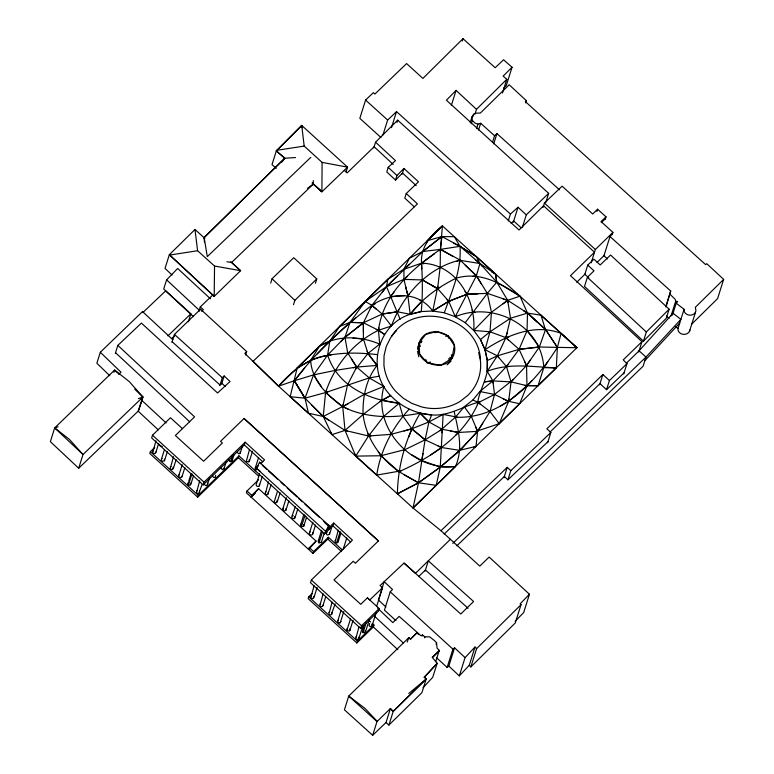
<?xml version="1.0" encoding="UTF-8"?>
<svg xmlns="http://www.w3.org/2000/svg" width="774" height="774" viewBox="0 0 774 774"><rect width="100%" height="100%" fill="white"/><g stroke="black" fill="none" stroke-linecap="round" stroke-linejoin="round"><path stroke-width="1.16" d="M363.393 332.21L363.422 322.758L371.907 305.324L386.545 286.67L397.294 275.95M480.48 401.677C463.965 405.624 449.268 416.48 431.602 414.922C416.093 413.829 401.251 406.931 390.638 395.533C366.015 370.901 376.686 324.741 410.191 314.302L407.821 295.31L403.902 279.366L403.98 269.12L409.369 258.235L422.691 251.54L441.954 236.563L454.309 236.689L459.998 246.326L479.919 263.508L495.495 273.977L496.782 282.142L507.657 300.312L510.501 318.23L505.906 337.648L497.363 355.837L487.223 371.336L492.864 380.895L493.067 383.14M214.243 296.345L169.342 254.694L214.205 296.384L214.533 266.033L197.593 250.737L194.99 229.491L169.332 254.723L165.007 268.443L172.051 274.983M523.476 310.703L527.5 313.093L541.026 315.212L561.121 333.391L557.377 347.381L556.322 367.834C533.189 367.07 509.602 362.493 487.223 371.336L487.33 360.491L485.027 349.722L480.451 339.563L473.736 330.43L465.222 322.69L455.247 316.711L444.276 312.773L432.772 311.022L421.24 311.545L410.191 314.292L397.517 311.796L382.211 314.031L363.422 322.758L344.943 337.329L327.625 355.043L313.538 374.877L304.888 398.504M487.223 371.336L487.33 360.491L485.027 349.722L480.451 339.563L490 331.785L510.501 318.23L527.5 313.093L545.564 329.463L557.377 347.381L576.901 347.71L413.026 508.005L278.524 386.168L244.807 353.408L246.683 351.58L200.563 309.194L174.45 334.407L171.925 342.408M497.111 424.636L499.249 423.668L508.634 401.329L511.043 381.892L506.448 366.537L497.363 355.837L485.027 349.722C506.98 335.142 534.931 323.222 561.121 333.391L576.901 347.71L442.428 225.911C430.75 235.132 420.398 247.351 421.54 263.17C422.507 279.269 422.807 295.465 421.24 311.545L410.191 314.302C422.236 298.532 438.548 286.854 456.234 278.147C480.161 271.142 500.701 283.313 520.002 296.181L527.5 313.093L536.914 321.82M295.513 157.567L284.793 158.225L276.328 150.901L301.725 125.427L347.574 167.155L321.887 191.826L322.11 162.395L304.192 146.083L301.725 125.427L276.328 150.901L272.003 164.62L276.241 168.287M329.124 420.495L323.242 416.489L304.985 398.184L294.372 380.779C316.16 351.87 343.085 327.063 371.907 305.314C391.402 292.388 417.67 290.656 432.772 311.022L448.756 301.279L467.157 294.159L487.33 293.356L507.657 300.312L527.5 313.093L527.055 330.682L519.083 349.335L506.448 366.537L492.864 380.905L479.851 391.509L472.953 399.926L464.274 406.737L455.393 417.205L440.174 430.615M457.647 417.254L443.134 414.4L440.261 467.07L436.197 485.337L418.492 482.792L404.076 474.82M440.319 251.724L442.428 225.902L278.524 386.168L253.079 361.284L321.703 296.452L417.428 203.843L406.224 193.548L418.492 181.793L403.941 168.461L396.965 175.505L395.514 180.081L386.758 171.925L388.2 167.348L395.485 160.624L375.554 142.193L397.681 120.144L519.044 229.994L543.551 205.778L594.509 252.227L570.486 275.679L641.956 341.673L638.714 351.967M441.983 432.83L442.128 429.251L428.912 421.965L420.118 413.171C394.45 418.212 366.576 418.84 342.737 406.679C327.305 395.524 311.758 380.556 310.655 360.374L319.498 346.113C337.851 334.871 360.365 335.945 379.705 344.101L378.457 330.295L378.989 327.953M482.763 423.185L477.587 431.35L459.979 450.245L440.213 467.206L418.492 482.792L397.41 493.841C397.836 465.551 405.769 437.542 420.118 413.171L431.602 414.922L428.912 421.965L425.081 439.855L421.753 460.946M437.842 286.235L432.772 311.022L448.746 301.289L467.157 294.159L477.771 293.927M473.765 447.256L476.01 446.395L477.587 431.35L490.01 411.545L494.538 394.459L492.864 380.895M508.886 398.958L508.634 401.329L500.294 406.05M417.796 349.151L418.212 345.881M422.053 341.199L419.073 343.134C412.397 364.999 449.955 374.984 454.483 352.209C458.343 331.814 425.216 323.174 419.073 343.134L419.634 354.047L427.084 362.745L440.754 365.367L451.968 358.285L454.319 345.581L448.078 335.848L436.933 331.514L425.623 334.426L419.073 343.134L420.408 346.404M477.394 404.647C478.535 392.892 485.046 382.946 487.223 371.336M454.183 411.642C458.198 429.647 463.471 448.833 455.412 466.529C413.064 471.511 371.907 428.97 383.923 386.381L369.237 377.915L356.688 367.06L351.619 359.31M515.126 621.329L523.679 612.544L529.445 594.248L489.139 557.057L479.793 566.123L440.977 530.722L413.026 508.005L418.492 482.792L422.933 453.467M409.282 264.244L403.98 269.129L387.774 279.337L339.641 326.435L329.763 341.324L327.625 355.043C337.793 386.294 368.676 400.013 399.152 403.254L402.867 416.015L411.816 428.786L415.299 431.892M387.784 279.317L386.545 286.69L422.691 251.54L441.954 236.563L459.998 246.335L476.329 256.62L495.495 273.977L496.782 282.142L487.33 293.356L465.222 322.69M666.095 306.717L670.7 291.005L609.999 236.534L612.331 234.203M343.23 404.396L342.698 406.805L325.573 392.553L304.985 398.184L290.153 396.704L297.177 367.969L319.498 346.113L329.714 341.469L350.003 322.39L355.672 318.075M376.735 475.091C380.402 450.536 392.428 427.442 409.117 409.214M453.574 243.046L459.998 246.335C461.701 269.478 452.016 291.44 444.276 312.773M459.379 263.634L460.162 260.093L440.387 249.383L422.691 251.54M325.486 392.824L325.573 392.553C334.31 365.957 353.06 342.572 378.457 330.304C383.072 294.323 412 268.626 440.396 249.373L459.998 246.335L476.32 256.62L479.919 263.508L482.173 266.179M249.509 449.433L246.306 461.343L248.686 462.01L249.267 459.843M303.95 514.188L300.515 525.294L301.396 526.726L303.747 526.185L306.63 517.042M508.479 340.183L505.906 337.648L506.999 332.975M155.951 440.774L152.749 452.684A1.751 1.616 17.5 0 0 155.119 453.351L155.942 451.977M199.711 480.702L196.509 492.612A1.751 1.616 17.5 0 0 198.879 493.28L202.024 484.698M268.501 481.921L265.298 493.822A1.751 1.616 17.5 0 0 267.678 494.489L271.181 484.766M268.297 493.918L268.259 492.303M295.349 506.709L291.846 516.461L291.885 518.077L294.255 518.715L294.836 516.529M303.747 526.185L303.698 524.569M314.06 585.763L310.867 597.692A1.751 1.616 17.5 0 0 313.238 598.36L313.818 596.174M332.104 602.133L328.902 614.043A1.751 1.616 17.5 0 0 331.272 614.711L335.142 603.846M331.901 614.13L331.862 612.515M341.024 621.561L339.341 623.147L337.599 621.474L341.053 610.357M359.001 626.746L355.798 638.647A1.751 1.616 17.5 0 0 358.168 639.314L358.749 637.128M369.624 623.496L369.043 625.692A1.751 1.616 17.5 0 0 371.414 626.36L371.994 624.163M164.34 449.936L161.244 459.901L162.124 461.333L164.475 460.791L167.358 451.648M236.999 452.219L238.769 453.893L240.23 453.138L240.211 451.494M338.277 530.209L335.026 542.119L337.406 542.787L338.006 540.591M164.475 460.791L164.456 459.176M173.482 456.728L170.241 468.667A1.751 1.616 17.5 0 0 172.612 469.334L173.192 467.138M199.508 492.699L199.46 491.084M220.677 468.038L222.428 469.712L224.131 468.125M277.324 491.683L274.219 501.881A1.751 1.616 17.5 0 0 276.589 502.549L277.169 500.362M321.607 530.316L318.133 541.403L318.994 542.835L321.345 542.313L324.238 533.17M327.092 532.183L326.222 533.567L327.112 534.998L329.463 534.476L329.434 532.831M323.097 593.9L319.846 605.819A1.751 1.616 17.5 0 0 322.226 606.487L323.068 605.104M346.829 628.807L346.849 630.452L349.219 631.1A1.751 1.616 17.5 0 0 349.829 628.904M363.78 625.963L362.377 632.155L364.748 632.822L365.338 630.626M485.027 349.722L490 331.785L491.451 312.28L487.33 293.356L476.407 275.805L460.162 260.093C427.451 267.552 402.741 295.339 391.412 325.999L378.457 330.295L376.241 329.453M344.856 337.599L350.003 322.39L365.202 301.425L386.545 286.67L403.902 279.375L422.343 279.946L437.6 288.596L448.756 301.279L455.247 316.701L476.407 275.805L479.919 263.518L475.352 259.735M209.657 478.216L206.997 485.337A1.751 1.616 17.5 0 1 204.626 484.669L204.384 483.856M234.087 454.512L232.045 461.062L229.685 461.556L229.046 459.35M258.545 457.589L255.062 468.705L255.952 470.137M670.013 294.284L675.112 299.238L675.692 301.202L677.685 301.55L676.195 303.195L684.061 309.3L678.005 328.505L678.14 330.779C680.23 335.229 686.702 335.674 689.431 331.582L689.895 329.985M689.431 331.582L695.952 310.771L695.333 307.317L723.651 279.385L706.749 263.673L705.656 264.65L525.352 101.597L526.349 100.678L509.176 84.763L480.373 113.033L476.542 113.13L473.707 114.175L471.976 116.893L470.195 122.544M188.363 482.396L187.521 483.798L188.372 485.211L190.123 485.259L190.733 483.063M285.964 508.441A1.751 1.616 17.5 0 1 285.364 510.637A1.751 1.616 17.5 0 1 282.984 509.969L283.594 507.773M321.345 542.313L321.597 541.51M58.069 426.745L54.673 427.925L50.349 441.654L78.687 468.241L138.604 410.733L142.929 397.014L129.355 381.688L114.629 370.03L54.673 427.925L83.011 454.522L78.687 468.241M172.757 339.66L142.503 311.574L100.32 352.257L96.856 363.229L109.782 375.7M115.316 353.379L117.841 345.378L141.4 323.077L217.581 392.989L230.052 381.514L224.16 375.971L222.312 377.683L219.787 385.684M113.904 372.313L114.629 370.03L118.054 373.3M210.422 298.774L177.672 268.481L166.603 279.83L163.72 288.973L193.384 316.605M158.283 429.87L138.149 411.158L142.058 399.752M204.471 242.446L204.133 237.502L284.793 158.225L276.328 150.901M182.432 428.651L170.464 417.747L152.507 435.211L151.646 437.949L203.175 484.901L244.313 444.944L245.184 442.196L264.553 459.853L260.577 463.742M188.343 321.81L190.859 313.809L165.684 290.86L142.784 312.599M154.703 447.449L150.369 451.658L149.788 453.487L197.718 497.16L238.392 457.676L238.963 455.847L324.519 533.866L332.849 525.769L333.71 523.031L352.422 540.107L311.361 579.987L310.49 582.725L360.684 628.469L378.312 611.315L379.183 608.577L367.398 597.828L360.742 604.31L334 579.919L353.215 561.247L355.411 563.24L378.418 540.929L244.071 418.473L220.532 441.315L222.39 442.999L203.601 461.246L175.359 435.51L194.564 416.876L117.841 345.378M198.85 311.467L200.292 306.901L212.753 295.02L214.205 296.384L240.608 270.687L231.59 262.483L226.908 261.786M155.738 452.771L158.631 443.628M173.241 468.754L176.124 459.611M178.968 475.013L182.209 464.719M181.987 476.726L184.87 467.573M188.721 481.254L190.878 474.394M188.372 485.211L191.981 473.775M221.635 383.981L224.16 375.971M190.723 484.688L193.606 475.546M197.718 497.16L198.289 495.331L238.963 455.847M203.175 484.901L204.036 482.163L245.184 442.196M245.6 355.005L246.683 351.58M270.687 283.1L272.061 278.756L293.733 257.713L316.769 278.911L315.405 283.255M223.909 468.928L226.076 462.068M230.555 461.826L232.355 456.109M240.23 453.138L242.397 446.279M293.491 304.695L294.855 300.351L316.769 278.911M249.315 461.449L252.556 451.165M503.855 87.965L506.273 85.546L512.04 67.261L503.564 59.772L495.176 67.725L462.997 38.7L422.885 78.426L406.602 63.565L374.887 94.07L373.416 92.609L365.599 100.049L359.823 118.345L380.992 137.54M346.133 171.731L347.574 167.155L322.11 162.395M258.497 479.832L246.993 490.997L246.413 492.825L313.044 553.429L327.808 539.081L328.389 537.253L342.147 549.782M255.294 470.766L259.522 462.223L328.737 525.314L329.772 526.813L328.902 529.58M255.439 492.98L251.144 497.15L251.724 495.321L258.593 488.655L316.053 541.103L308.71 549.501L309.281 547.673L316.073 541.065M259.58 473.814L256.088 484.911L256.978 486.343L258.7 486.391A1.751 1.616 17.5 0 0 259.309 484.195M259.329 485.82L262.212 476.668M373.755 147.911L375.554 142.193M310.577 360.607L310.655 360.374C331.698 352.073 354.985 352.044 377.17 354.598M382.956 134.908L387.648 120.047L396.53 111.62L510.434 214.069L508.276 220.929M391.489 127.633L396.53 111.62M277.218 501.978L280.101 492.825M396.965 122.437L397.681 120.144M282.723 509.147L286.332 497.721M285.983 510.056L288.866 500.913M402.141 174.179L403.941 168.461M294.884 518.145L297.767 508.992M347.816 353.486L344.943 337.319L363.422 322.758L378.457 330.295L384.523 334.436L378.457 330.295M406.224 193.548L404.783 198.125L414.254 206.832M301.396 526.726L305.004 515.3M363.364 339.293L363.422 322.758L350.003 322.39L339.641 326.435M462.281 40.983L462.997 38.7M309.59 532.541L312.841 522.256M312.609 534.254L315.492 525.111M451.397 105.245L456.079 90.384L476.484 109.328L475.043 113.904M313.044 553.429L313.615 551.601L328.389 537.253M403.912 269.352L421.54 263.17L434.688 253.669M318.994 542.835L322.603 531.409M403.805 279.695L407.376 276.308M324.519 533.866L328.737 525.314M312.174 593.484L308.749 596.822L308.168 598.65L356.853 642.981L373.407 626.863L373.987 625.034L372.304 623.505M329.463 534.476L331.988 526.475M407.753 295.542L409.465 293.704M313.867 597.789L317.108 587.495M336.564 542.99L340.173 531.564M338.035 542.235L340.918 533.083M472.991 116.439L473.707 114.175M471.221 123.811L472.285 120.415L471.976 116.893M322.845 605.907L325.728 596.764M343.521 548.244L346.771 537.949M476.532 128.648L477.955 124.13L480.683 123.269L494.576 135.75L492.438 142.522M440.319 249.605L441.954 236.554L427.374 240.646L426.522 242.726M478.545 130.042L480.683 123.269M502.461 93.035L506.796 79.316L503.148 76.104L512.04 67.261M340.212 622.954L343.811 611.528M493.735 143.8L496.937 133.621L559.496 189.804M460.085 260.325L479.919 263.518L496.773 282.142L520.002 296.181L507.657 300.312L491.451 312.28L473.736 330.43L489.99 331.794L505.906 337.648L519.083 349.335L526.543 365.512L526.968 385.742L519.635 403.718L499.249 423.668L475.294 431.679M346.849 630.452L350.458 619.016M403.893 450.178L425.081 439.855L442.128 429.251L458.605 432.463L477.587 431.35L471.463 416.664L464.274 406.737M398.929 471.966L399.016 471.695C431.253 457.444 464.081 436.188 478.371 402.586L494.538 394.459L513.559 379.366M349.848 630.52L353.089 620.226M525.643 102.932L526.349 100.678M360.684 628.469L361.555 625.721L379.183 608.577M356.853 642.981L357.433 641.153L373.987 625.034M358.797 638.744L362.764 626.166M363.025 632.784L366.276 622.499M365.376 632.242L369.343 619.664M376.764 606.003L382.53 587.708L380.063 585.531L404.018 563.075L415.474 573.321L450.458 539.265M372.042 625.779L376.367 612.06M385.916 606.98L378.409 599.966L384.175 581.671L392.524 589.469L390.212 591.82L384.446 610.115L395.92 620.603M513.326 222.157L518.009 207.287L526.301 214.824L522.344 227.401M390.464 708.462L386.033 722.51L388.896 725.083L393.221 711.364L390.464 708.462L376.996 721.581L348.735 696.068L344.411 709.797L372.671 735.3L377.112 721.233L364.922 708.336L348.735 696.068L408.846 637.65L410.51 639.189L408.846 637.65L407.143 642.12M425.081 571.125L428.322 560.831L473.591 601.514L460.772 614.005L404.018 563.075M543.019 207.461L544.412 203.04L562.108 186.166L592.691 213.992L597.605 209.222L606.042 216.855L605.345 219.071M545.776 202.488L548.66 193.345L446.404 100.214L456.079 90.384M410.51 639.189L417.051 632.706L421.153 635.851L422.411 634.912L424.916 636.886L429.57 636.809L434.562 640.649L436.546 642.778L437.068 648.08L439.245 650.392L435.694 661.654M422.411 634.912L422.604 635.976M424.607 637.853L424.916 636.886M487.33 360.491L497.363 355.837L519.083 349.335L539.362 347.004L557.377 347.381C535.356 382.695 500.381 419.324 455.393 417.205M388.896 725.083L421.888 692.701L426.222 678.962L424.287 677.134L437.165 663.27L432.173 657.281L439.245 650.392M436.043 644.365L436.546 642.778M437.165 663.27L432.734 677.308L423.097 687.651M545.476 329.743L541.026 315.221M503.971 477.645L507.222 467.351L510.801 470.66L507.918 479.812L504.338 476.494L444.199 534.031M436.546 657.745L447.14 667.43L452.906 649.144L454.59 647.799L465.068 657.61L459.301 675.896L448.823 666.085L454.59 647.799M596.899 211.437L597.605 209.222M561.102 333.43L576.901 347.71M587.737 265.105L594.006 270.842L587.389 277.276L584.505 286.419L643.446 341.15L666.25 318.327L669.133 309.184L610.57 255.014L600.198 264.979L593.919 259.174L587.737 265.105L584.854 274.248L588.772 277.837M591.191 262.773L595.38 249.489L612.911 232.374L601.011 221.528L606.042 216.855M469.257 665.311L475.023 647.016L476.61 648.641L470.834 666.936L469.257 665.311L459.301 675.896M609.999 236.534L603.943 255.749L607.513 258.951M612.215 234.59L612.911 232.374M547.624 442.757L550.865 432.473L546.841 428.796L602.878 374.49L609.419 380.547L606.535 389.69L599.995 383.633L549.995 432.095M529.445 594.248L520.118 603.836L521.057 604.639L515.291 622.935L470.834 666.936M599.637 384.775L602.878 374.49M623.728 373.939L626.979 363.645L623.215 359.91L641.956 341.673M643.446 341.15L646.329 332.007L669.133 309.184M665.708 306.823L670.7 291.005M671.058 315.889L675.692 301.202M672.451 315.086L676.195 303.195M723.651 279.385L717.595 298.6L691.85 323.987M408.885 436.7L411.816 428.786L428.912 421.965L443.134 414.4M326.531 390.377L325.573 392.553L323.242 416.489L332.017 434.62L345.03 430.402L363.074 414.516L381.863 400.158L390.638 395.533L380.015 401.696M370.359 308.565L371.907 305.324L375.109 303.959M355.634 369.169L367.96 353.466L379.705 344.101M367.157 351.222L367.96 353.466L377.044 365.444L356.688 367.06L347.565 384.813L342.737 406.669L345.03 430.402L355.75 456.109L376.735 475.101L401.222 470.815M300.631 127.536L301.725 125.427L302.421 127.71M354.705 453.98L355.75 456.109L368.53 435.994L383.594 416.509L399.152 403.254L381.863 400.158M394.169 312.502L397.517 311.796L398.813 309.842M547.818 361.758L543.803 367.66L538.036 385.733L524.617 385.423M363.828 303.408L365.202 301.425L368.172 299.586M530.529 359.852L526.543 365.512L511.043 381.892L492.864 380.895L484.688 381.834L492.864 380.895M281.891 162.076L284.793 158.225L204.036 237.792M382.317 292.146L386.545 286.67L400.119 319.207M507.87 364.728L506.448 366.537L508.77 366.557M394.053 292.021L390.328 296.674L404.26 295.765M331.156 354.86C309.803 356.804 292.117 370.417 278.524 386.168L294.372 380.769L304.685 367.94M311.564 405.044L323.242 416.489L345.03 430.402L368.53 435.994L369.991 434.195M391.634 336.313C414.496 299.877 477.268 316.237 480.47 358.817M251.144 497.131L258.593 488.655M410.191 314.302L422.101 300.873L419.847 300.196M644.829 360.713L679.727 323.019M626.292 363.258L639.072 350.825L673.022 313.257L680.888 319.362L645.98 357.056L452.8 543.377M424.21 677.376L437.058 663.589M465.068 657.61L475.023 647.016M340.957 341.518L344.943 337.329M531.961 380.508L526.968 385.742L508.634 401.329L503.148 398.862M395.514 180.081L402.499 173.037L416.189 185.586M317.253 353.902L329.763 341.324M695.487 312.377C692.759 316.469 686.286 316.024 684.197 311.564L684.061 309.3M361.758 340.705L363.451 339.022L367.96 353.457L377.044 365.454C366.073 379.357 362.542 397.149 363.074 414.516C365.967 438.016 379.995 458.131 398.997 471.734M476.484 109.328L506.796 79.316M526.301 214.824L548.66 193.345M476.61 648.641L521.057 604.639M390.357 708.791L393.221 711.364L426.222 678.962L424.287 677.134M427.374 240.646L442.428 225.911M413.026 508.005L455.412 466.529L440.261 467.07L421.859 460.617L411.874 454.822M455.247 316.711C492.99 300.999 541.529 324.828 543.803 367.66L556.322 367.834L538.036 385.733L526.968 385.733L511.043 381.892M393.221 711.364L426.213 678.982L408.749 693.504M576.727 282.249L585.308 273.87M597.093 262.376L604.61 255.043M257.045 467.167L256.165 468.028L325.38 531.119L333.71 523.031M418.589 576.64L425.439 569.983L468.047 608.267M432.656 657.484L438.945 651.36M258.371 465.88L256.165 468.028L259.938 471.037M410.578 638.995L417.051 632.706M609.419 380.547L626.979 363.645M606.535 389.69L624.096 372.787M456.873 545.805L643.097 366.208L645.98 357.056L639.072 350.825M310.78 157.345L207.297 256.629L204.133 237.502M231.59 262.483L313.373 184.018L313.286 180.603M167.91 335.858L190.859 313.809M171.828 338.47L174.373 336.022M134.724 389.187L142.929 397.014L83.011 454.522L69.331 439.313L54.683 427.906M201.656 311.341L203.339 309.726L200.292 306.901M447.101 364.854L451.107 361.032M335.036 540.494L335.635 539.923M440.977 530.722L507.222 467.351M382.53 587.708L369.73 599.956L367.398 597.828M372.671 735.3L386.033 722.51M510.801 470.66L550.865 432.473M507.918 479.812L547.982 441.615M456.002 434.891L458.605 432.463L450.313 431.012M601.272 222.583L605.462 218.684M152.701 451.068L153.329 450.487M255.304 467.883L255.933 467.303M265.259 492.206L265.879 491.635M318.356 540.6L318.985 540.029M319.856 604.194L320.475 603.614M328.863 612.428L329.482 611.847M355.759 637.031L356.379 636.46M118.615 374.413L120.996 372.207L100.32 352.257M170.241 467.022L170.851 466.47M337.812 620.651L338.422 620.1M494.576 135.75L496.937 133.621M196.461 490.997L197.109 490.416M510.434 214.069L518.009 207.287M511.159 223.27L513.684 221.006L521.154 227.798M161.456 459.079L162.085 458.527M300.699 524.482L301.328 523.93M310.819 596.057L311.448 595.506M453.641 455.789L459.979 450.245L476.01 446.395M357.83 327.296L363.422 322.758L350.003 322.39M447.14 667.43L448.823 666.085M503.1 303.814L507.657 300.312L507.938 302.576M307.539 188.285L313.373 184.018L321.887 191.826L312.174 183.032M397.41 493.841L418.492 482.792L440.261 467.07L459.979 450.255L459.717 447.923M430.692 454.909L441.606 447.536L459.94 450.381L477.587 431.35L475.652 426.987M434.949 332.801L436.933 331.514M297.177 367.96L310.645 360.384M348.019 403.796L323.242 416.489L308.458 413.239L290.153 396.704M439.738 287.531L437.6 288.596L432.453 285.906M383.923 386.39L364.09 394.43L342.737 406.669L348.029 408.943M456.776 261.399L460.162 260.093M138.401 398.6L142.929 397.014M310.664 413.974L308.458 413.239L304.985 398.184L294.372 380.779L313.538 374.877L335.132 370.427L356.688 367.06L347.903 353.215M327.837 391.896L325.573 392.553L369.237 377.906L379.308 376.203M505.906 337.648L509.389 336.642M404.028 431.012L411.816 428.786L425.081 439.855L441.606 447.536L438.248 446.163M450.971 300.66L448.756 301.279L447.082 299.722M403.989 449.858L380.943 455.751L355.75 456.109M419.073 343.134L421.395 342.553M445.756 336.429L448.078 335.848L448.485 338.209M554.068 368.327L556.322 367.834M162.308 446.424L159.928 445.756A1.751 1.616 17.5 0 1 159.696 444.934M353.234 367.776L356.688 367.06M430.644 362.106L427.084 362.745L425.748 359.475M448.417 358.923L451.968 358.285L451.358 354.744M472.991 276.366L476.407 275.805L481.215 283.768M276.811 150.311L304.192 146.083M169.941 255.023L197.593 250.737M365.202 301.425L371.907 305.324L382.211 314.031L397.517 311.806M315.879 374.577L313.538 374.877L321.5 386.845M519.083 349.335L539.362 347.004L545.564 329.463L527.5 313.093M367.873 433.769L368.53 435.994L390.822 434.378L411.816 428.786L425.081 439.855M368.53 435.994L370.823 436.004M352.992 338.219L363.451 339.022M475.342 312.561L472.953 312.309L472.101 310.151M403.902 279.375L406.302 279.627M214.533 266.033L240.608 270.687L230.749 261.786M421.762 268.907L421.54 263.17C455.944 263.982 476.116 298.88 473.736 330.43M479.851 391.509L494.538 394.459L508.634 401.329L519.635 403.718M503.061 299.006L507.657 300.312M421.54 263.17L423.813 263.818M345.03 430.402L347.313 431.166M477.955 124.13L475.168 123.172L472.285 120.415M449.781 357.278L451.968 358.285M472.953 399.926L478.371 402.586L490.01 411.545L499.249 423.668M491.48 271.761L495.495 273.977M452.829 256.291L440.396 249.373L440.203 266.817L437.6 288.596L422.343 279.946M418.492 482.792L399.016 471.695L380.943 455.751L378.263 451.813M675.383 326.473L678.005 328.505M325.051 523.069L329.772 526.833L323.561 521.173M419.015 634.032L399.171 616.375L392.834 622.615L377.673 608.209M371.907 305.324L376.145 309.116M344.285 170.338L347.158 172.931L374.113 146.76L393.173 164.388M194.99 229.491L204.849 238.392M174.45 334.407L222.312 377.683M172.138 341.721L220 384.997L221.857 383.294L225.224 386.458M365.599 100.049L387.648 120.047M312.29 183.012L321.694 191.526M478.371 402.586L480.103 404.154M309.281 547.673L313.615 551.601M327.808 539.081L341.566 551.61M152.507 435.211L204.036 482.163M308.749 596.822L357.433 641.153M544.412 203.04L595.38 249.489M244.071 418.473L378.418 540.929M244.313 444.944L262.812 461.797M332.849 525.769L350.661 542.032M262.347 465.358L266.788 469.402M268.559 471.018L277.431 479.106M280.981 482.347L284.532 485.579M287.193 488.007L296.945 496.908M298.725 498.524L302.266 501.755M304.927 504.184L319.12 517.129M238.392 457.676L258.574 476.078M416.993 632.9L418.57 634.341M246.993 490.997L251.724 495.321M368.937 620.429L370.62 621.967M311.361 579.987L361.555 625.721M150.369 451.658L198.289 495.331M390.212 591.82L452.906 649.144M587.389 277.276L646.329 332.007M374.655 616.346L403.273 642.904M141.603 400.187L166.12 422.962M372.633 626.301L397.788 649.638M388.2 167.348L396.965 175.505M166.603 279.83L199.76 310.703M115.529 352.692L189.611 421.724M465.242 265.211L476.407 275.805M272.061 278.756L294.855 300.351M666.501 315.976L669.055 318.453M420.118 413.171L428.912 421.965M382.211 314.031L391.412 325.999M527.055 330.682L539.362 347.004L526.543 365.512L524.501 361.371M465.048 291.353L467.157 294.159M497.363 355.837L498.688 357.704M259.522 462.223L260.151 463.133M545.544 329.511L557.377 347.381M294.372 380.769L304.985 398.184M330.856 432.54L332.017 434.62M207.596 483.14L207.858 483.934M232.016 459.417L232.277 460.23M215.723 475.226L215.143 477.423L213.411 477.364L212.531 475.933M405.528 286.39L407.821 295.31M417.515 351.338L418.773 356.785M478.7 352.557L480.431 360.79A48.656 44.95 17.5 0 1 467.883 395.321L460.278 401.29A48.762 45.047 17.5 0 1 421.607 406.921L412.01 403.457L403.273 398.252L395.814 391.489A49.372 45.618 17.5 0 1 383.933 365.154L384.049 355.643L386.245 346.462L390.483 338.006A48.752 45.037 17.5 0 1 396.511 330.643M292.466 515.861A1.751 1.616 17.5 0 1 293.327 515.678M312.59 532.638A1.751 1.616 17.5 0 1 311.98 534.834A1.751 1.616 17.5 0 1 309.59 534.166A1.751 1.616 17.5 0 1 310.19 531.961M343.308 549.037A1.751 1.616 17.5 0 1 344.149 547.663M182.2 475.923A1.751 1.616 17.5 0 1 179.607 477.248A1.751 1.616 17.5 0 1 179.568 474.423"/></g></svg>
